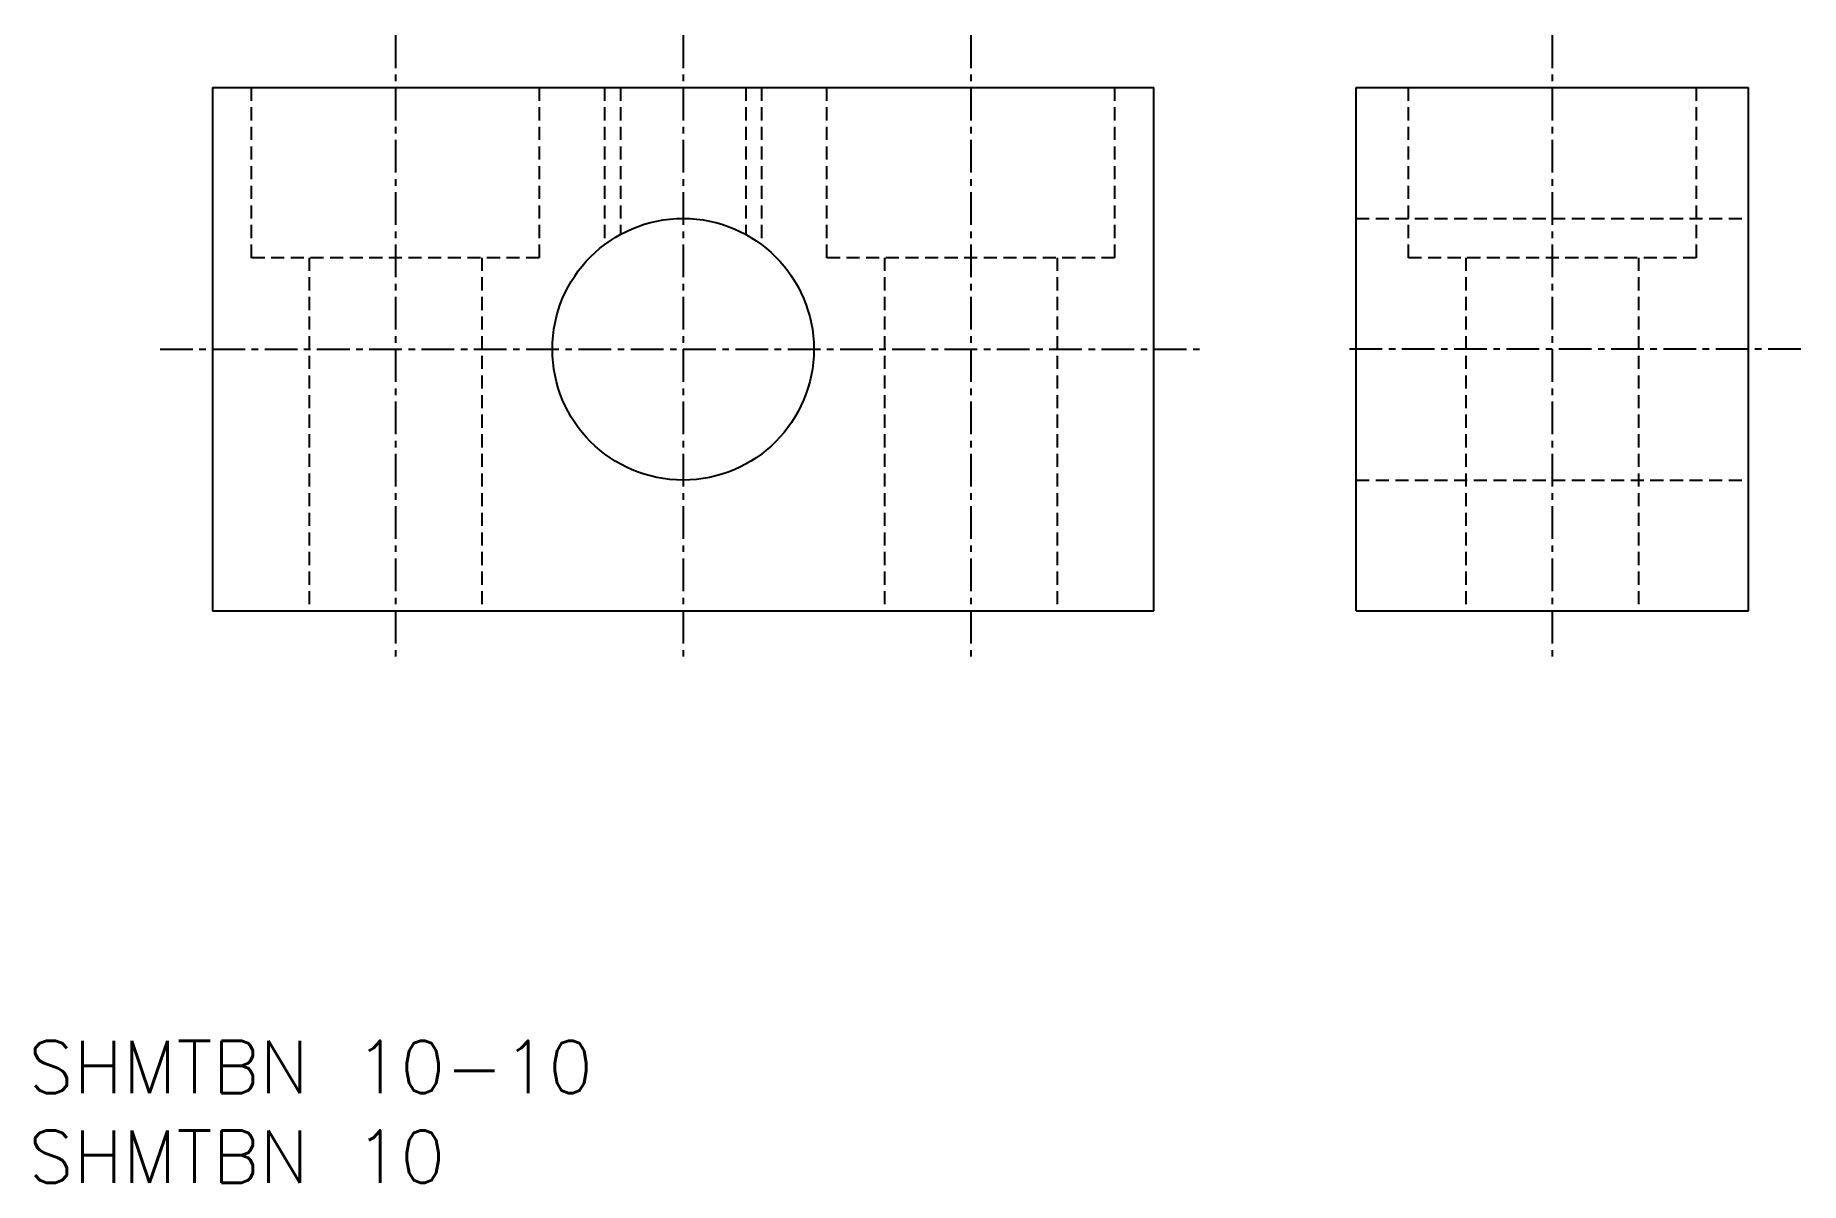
# Model space of a CAD drawing. Extents: x 123.7 to 191.2, y 73.1 to 117.
import ezdxf

# ---------------------------------------------------------------- set-up
doc = ezdxf.new("R2010")
doc.units = 0
doc.linetypes.add('CENTER', pattern=[2, 1.25, -0.25, 0.25, -0.25])
doc.linetypes.add('DASHED', pattern=[0.75, 0.5, -0.25])
doc.layers.get('0').update_dxf_attribs({"linetype": 'CONTINUOUS'})
doc.layers.add('CENTER', color=1, linetype='CENTER')
doc.styles.get("Standard").update_dxf_attribs({"font": 'txt.shx', "bigfont": 'extfont.shx'})

msp = doc.modelspace()

# ---------------------------------------------------------------- linework, layer by layer
at = {"color": 7, "linetype": 'CONTINUOUS'}
for p, q in [((130.5, 115), (130.5, 95)), ((130.5, 115), (166.5, 115)), ((166.5, 95), (166.5, 115)), ((174.234, 115), (189.234, 115)), ((174.234, 95), (174.234, 115)), ((189.234, 95), (189.234, 115)), ((130.5, 95), (166.5, 95)), ((174.234, 95), (189.234, 95))]:
    msp.add_line(p, q, dxfattribs=at)
at = {"color": 3, "linetype": 'DASHED'}
for p, q in [((132, 108.5), (132, 115)), ((143, 115), (143, 108.5)), ((145.5, 115), (145.5, 109)), ((146.1, 115), (146.1, 109.386)), ((150.9, 115), (150.9, 109.386)), ((151.5, 115), (151.5, 109)), ((154, 108.5), (154, 115)), ((165, 115), (165, 108.5)), ((176.234, 108.5), (176.234, 115)), ((187.234, 115), (187.234, 108.5)), ((174.234, 110), (189.234, 110)), ((143, 108.5), (132, 108.5)), ((134.2, 108.5), (134.2, 95)), ((140.8, 108.5), (140.8, 95)), ((165, 108.5), (154, 108.5)), ((156.2, 108.5), (156.2, 95)), ((162.8, 108.5), (162.8, 95)), ((187.234, 108.5), (176.234, 108.5)), ((178.434, 108.5), (178.434, 95)), ((185.034, 108.5), (185.034, 95)), ((174.234, 100), (189.234, 100))]:
    msp.add_line(p, q, dxfattribs=at)
at = {"color": 7, "linetype": 'CONTINUOUS'}
msp.add_circle((148.5, 105), 5, dxfattribs=at)
at = {"layer": 'CENTER', "color": 1, "linetype": 'CENTER'}
for p, q in [((137.5, 117), (137.5, 93)), ((148.5, 117), (148.5, 93)), ((159.5, 117), (159.5, 93)), ((181.734, 117), (181.734, 93)), ((128.5, 105), (168.5, 105)), ((191.234, 105), (173.734, 105))]:
    msp.add_line(p, q, dxfattribs=at)

# ---------------------------------------------------------------- texts
at = {"color": 7, "linetype": 'CONTINUOUS'}
for s, p in [('SHMTBN 10-10', (123.472, 76.566)), ('SHMTBN 10', (123.472, 73.142))]:
    msp.add_text(s, height=2, dxfattribs=at).set_placement(p)

doc.saveas('drawing.dxf')
